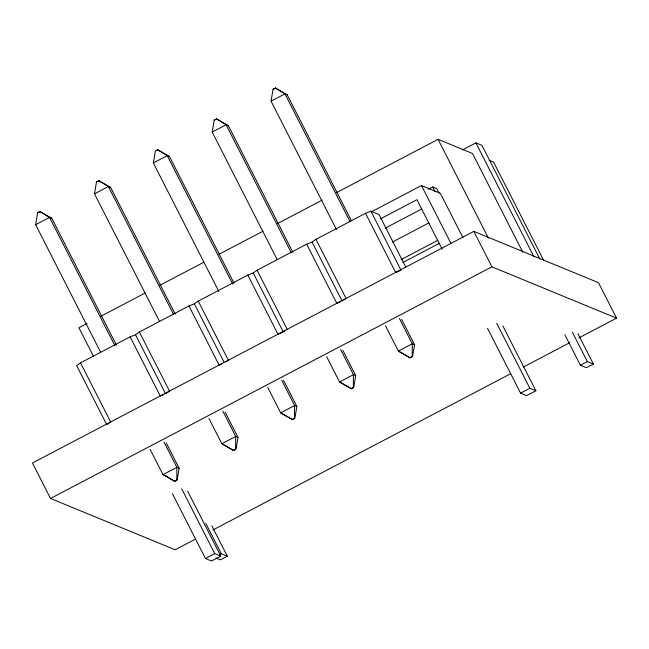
<?xml version="1.0" encoding="UTF-8"?>
<svg xmlns="http://www.w3.org/2000/svg" width="649" height="649" viewBox="0 0 649 649"><rect width="100%" height="100%" fill="white"/><g stroke="black" fill="none" stroke-linecap="round" stroke-linejoin="round"><path stroke-width="0.97" d="M150.097 449.335L162.98 474.614L174.459 481.266L176.771 480.057L176.877 467.321L163.994 442.034M208.946 418.451L221.828 443.729L233.316 450.382L235.628 449.173L235.733 436.436L222.85 411.15M267.802 387.567L280.684 412.845L292.164 419.497L294.476 418.289L294.589 405.552L281.707 380.265M326.658 356.682L339.532 381.961L351.02 388.613L353.332 387.404L353.437 374.668L340.555 349.381M385.506 325.798L398.389 351.077L409.868 357.737L412.18 356.52L412.293 343.783L399.411 318.497M100.668 352.318L35.646 224.708L37.642 212.75L39.954 211.542L51.815 218.348L116.374 345.057M159.516 321.433L94.503 193.832L96.498 181.866L98.81 180.657L110.663 187.464L175.23 314.173M218.827 291.45L153.351 162.948L155.346 150.982L157.658 149.773L169.519 156.579L234.078 283.288M277.22 259.665L212.207 132.063L214.202 120.097L216.515 118.889L228.375 125.695L292.934 252.404M174.459 481.266L177.145 480.211L179.148 468.254L166.266 442.967M336.531 229.681L271.055 101.179L273.051 89.213L275.363 88.004L287.223 94.811L351.328 220.619M233.316 450.382L236.001 449.327L237.996 437.369L225.114 412.083M292.164 419.497L294.857 418.443L296.853 406.485L283.508 380.298M351.02 388.613L353.705 387.558L355.701 375.601L342.818 350.314M409.868 357.737L412.561 356.674L414.557 344.716L401.674 319.43M405.917 267.347L379 214.519L370.92 211.193L365.533 213.31L315.949 239.335L312.072 242.077L306.677 244.194L257.093 270.219L253.215 272.961L247.829 275.079L198.245 301.104L194.359 303.846L188.973 305.963L139.389 331.988L135.511 334.73L130.125 336.847L80.533 362.872L76.655 365.614L106.769 424.714M107.547 424.162L110.646 421.972L80.533 362.872M226.03 361.85L228.359 360.203L198.245 301.104M284.879 330.966L283.329 332.061L253.215 272.961M343.735 300.081L346.063 298.435L315.949 239.335M40.335 211.696L37.642 212.75M99.183 180.811L96.498 181.866M156.498 150.738L158.04 149.927M216.888 119.043L214.202 120.097M275.744 88.159L273.051 89.213M35.646 224.708L49.551 217.415L51.815 218.348M94.503 193.832L108.399 186.531L110.663 187.464M153.351 162.948L167.255 155.646L169.519 156.579M212.207 132.063L226.103 124.762L228.375 125.695M271.055 101.179L284.96 93.878L287.223 94.811M87.007 323.543L78.927 327.786L93.594 356.561M100.481 316.477L145.368 292.918M159.735 285.382L203.729 262.293M218.997 254.286L262.991 231.198M277.358 223.662L322.245 200.103M336.612 192.558L438.067 139.316L472.513 153.497L522.916 252.42M462.453 149.927L475.904 142.869L481.939 145.352L539.936 259.178M371.423 211.801L421.469 185.533L440.338 193.305L462.867 237.51M428.226 189.338L432.721 186.985L436.777 188.656L439.081 193.167M380.403 218.883L416.942 199.705L442.204 249.289M385.149 228.188L421.688 209.01M392.434 242.036L428.973 222.858M401.147 259.576L437.824 240.333M402.769 262.537L439.56 243.229M578.867 337.918L616.55 318.148L598.483 282.688L473.843 231.377L32.45 463.013L50.517 498.473L175.157 549.776L195.787 538.946M50.517 498.473L491.918 266.836L616.55 318.148M212.831 530.006L510.69 373.702M523.248 367.107L569.895 342.623M205.457 558.513L214.73 553.646L220.765 556.136L211.501 560.996L205.457 558.513L172.391 493.613M520.579 393.148L529.844 388.28L535.887 390.771L526.615 395.63L520.579 393.148L487.513 328.248M219.516 554.619L221.252 553.702L227.296 556.193L220.344 559.836L216.028 558.059M580.401 365.241L587.345 361.59L593.389 364.073L586.436 367.723L580.401 365.241L564.938 334.892M400.133 270.649L395.647 272.418L365.533 213.31M340.384 301.882L336.79 303.302L306.677 244.194M282.429 332.418L277.942 334.186L247.829 275.079M221.78 364.008L219.086 365.071L188.973 305.963M163.824 394.535L160.238 395.955L130.125 336.847M489.208 160.368L493.646 162.201L543.594 260.225M414.557 344.716L412.293 343.783L398.389 351.077L410.249 357.891M355.701 375.601L353.437 374.668L339.532 381.961L351.393 388.775M296.853 406.485L294.589 405.552L280.684 412.845L292.545 419.66M237.996 437.369L235.733 436.436L221.828 443.729L233.689 450.544M179.148 468.254L176.877 467.321L162.98 474.614L164.489 475.238M275.363 88.004L284.96 93.878L349.981 221.487M216.515 118.889L226.103 124.762L291.125 252.372M157.658 149.773L167.255 155.646L232.731 284.157M98.81 180.657L108.399 186.531L173.421 314.14M39.954 211.542L49.551 217.415L115.027 345.925M165.244 475.547L174.832 481.428M577.926 333.732L593.389 364.073M475.904 142.869L533.9 256.688M572.345 332.142L587.345 361.59M438.067 139.316L488.478 238.248M473.843 231.377L491.918 266.836M432.721 186.985L435.203 191.869M502.821 325.871L535.887 390.771M496.777 323.38L529.844 388.28M421.469 185.533L450.893 243.278M370.92 211.193L401.033 270.292M312.072 242.077L342.185 301.177M257.093 270.219L287.207 329.319M194.359 303.846L224.019 362.053M139.389 331.988L169.503 391.087L165.625 393.829L135.511 334.73M211.834 525.844L227.296 556.193M205.798 523.362L221.252 553.702M187.699 491.236L220.765 556.136M181.663 488.746L214.73 553.646"/></g></svg>
